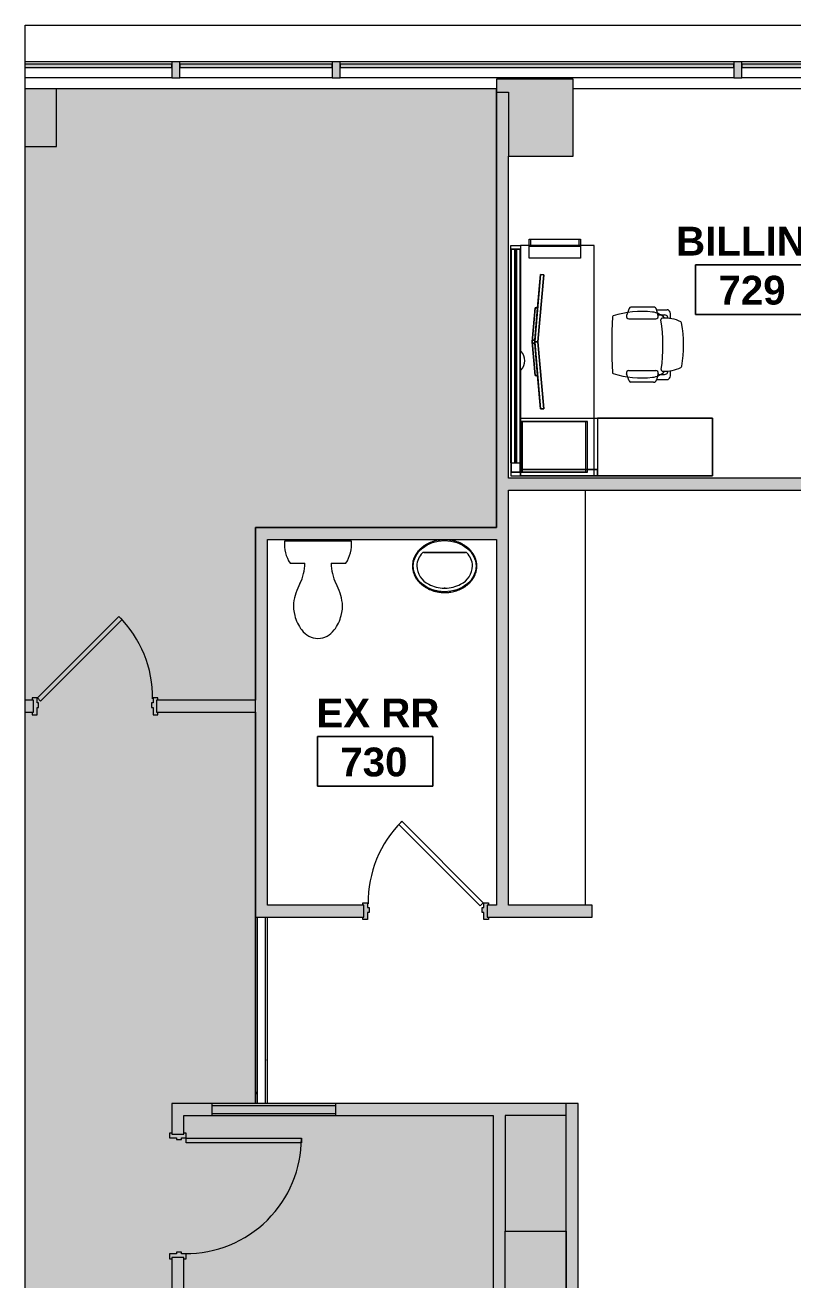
# Model space of a CAD drawing. Header units: inches. Extents: x 1076 to 2563, y 349 to 2134.
# Drawn here: x 1083.7 to 1323.5, y 1741.7 to 2133.9 of the extents above; entities that cross this region are included whole.
import ezdxf

# ---------------------------------------------------------------- set-up
doc = ezdxf.new("R2010")
doc.units = ezdxf.units.IN
doc.header["$MEASUREMENT"] = 0
doc.linetypes.add('Dash', pattern=[0.25, 0.125, -0.125])
for name, color, linetype, lineweight in [('A-AREA-IDEN', 2, 'Continuous', 9), ('A-COLS', 52, 'Continuous', 13), ('A-DETL-GENF', 92, 'Continuous', 9), ('A-DETL-MEDM', 33, 'Continuous', 20), ('A-DETL-THIN', 151, 'Continuous', 9), ('A-DOOR', 31, 'Continuous', 13), ('A-GLAZ-CURT', 52, 'Continuous', 13), ('A-GLAZ-CWMG', 51, 'Continuous', 13), ('A-WALL', 113, 'Continuous', 13), ('A-WALL-PATT', 111, 'Continuous', 13), ('I-FURN', 30, 'Continuous', 9), ('I-FURN-PNLS', 30, 'Dash', 9), ('I-WALL', 2, 'Continuous', 13), ('P-SANR-FIXT', 6, 'Continuous', 13), ('Q-CASE', 31, 'Continuous', 13)]:
    doc.layers.add(name, color=color, linetype=linetype, lineweight=lineweight)
doc.styles.add('Swis721 Lt BT_B', font='', dxfattribs={"height": 9})
doc.styles.get('Swis721 Lt BT_B').set_extended_font_data('Swis721 Lt BT', bold=True)
pattern_1 = [(0, (0, 0), (30.72, 7.68), [1.267, -21.773, 1.267, -21.773, -122.88]), (0, (0, 0), (30.72, 7.68), [-46.08, 1.267, -44.813, 1.267, -21.773, -53.76]), (0, (0, 0), (30.72, 7.68), [-115.2, 1.267, -14.093, 1.267, -37.133]), (120, (11.52, 3.84), (-22.011075, 22.7643), [1.267, -21.773, 1.267, -21.773, -122.88]), (120, (11.52, 3.84), (-22.011075, 22.7643), [-46.08, 1.267, -44.813, 1.267, -21.773, -53.76]), (120, (11.52, 3.84), (-22.011075, 22.7643), [-115.2, 1.267, -14.093, 1.267, -37.133]), (240, (15.36, 19.2), (-8.708925, -30.4443), [1.267, -21.773, 1.267, -21.773, -122.88]), (240, (15.36, 19.2), (-8.708925, -30.4443), [-46.08, 1.267, -44.813, 1.267, -21.773, -53.76]), (240, (15.36, 19.2), (-8.708925, -30.4443), [-115.2, 1.267, -14.093, 1.267, -37.133])]

# ---------------------------------------------------------------- blocks, each defined once
blk = doc.blocks.new('Door - Single - Solid Door-V1-Level XX  POWER _ SIGNAL')
at = {"layer": 'A-DOOR'}
h = blk.add_hatch(color=250, dxfattribs=at)
h.paths.add_polyline_path([(23.62, -2.54), (23.62, -1.79), (23.24, -1.79), (23.24, 1.96), (23.62, 1.96), (23.62, 2.71), (22.12, 2.71), (22.12, 1.21), (21.62, 1.21), (21.62, -0.29), (22.12, -0.29), (22.12, -2.54), (23.24, -2.54)], flags=0)
h.paths.add_polyline_path([(-15.26, -2.54), (-14.13, -2.54), (-14.13, -0.29), (-13.63, -0.29), (-13.63, 1.21), (-14.13, 1.21), (-14.13, 2.71), (-15.63, 2.71), (-15.63, 1.96), (-15.26, 1.96), (-15.26, -1.79), (-15.63, -1.79), (-15.63, -2.54)], flags=0)
at = {"layer": 'A-DOOR', "color": 8, "lineweight": 20}
for p, q in [((-14.01, 2.71), (11.45, 28.17)), ((11.45, 28.17), (12.42, 27.2)), ((12.42, 27.2), (-13.03, 1.74)), ((-15.63, 2.71), (-15.63, 1.96)), ((-14.13, 2.71), (-15.63, 2.71)), ((-14.13, 1.21), (-14.13, 2.71)), ((-13.63, 1.21), (-14.13, 1.21)), ((-13.03, 1.74), (-14.01, 2.71)), ((-13.63, -0.29), (-13.63, 1.21)), ((22.12, 1.21), (21.62, 1.21)), ((21.62, 1.21), (21.62, -0.29)), ((23.62, 2.71), (22.12, 2.71)), ((22.12, 2.71), (22.12, 1.21)), ((23.62, 1.96), (23.62, 2.71)), ((-15.63, -1.79), (-15.63, -2.54)), ((-15.63, -2.54), (-14.13, -2.54)), ((-14.13, -2.54), (-14.13, -0.29)), ((-14.13, -0.29), (-13.63, -0.29)), ((21.62, -0.29), (22.12, -0.29)), ((22.12, -0.29), (22.12, -2.54)), ((22.12, -2.54), (23.62, -2.54)), ((23.62, -2.54), (23.62, -1.79))]:
    blk.add_line(p, q, dxfattribs=at)
at = {"layer": 'A-DOOR', "lineweight": 9}
blk.add_arc((-14.01, 2.71), 36, 359.5, 45, dxfattribs=at)
blk = doc.blocks.new('Door - Single - Solid Door-7732912-Level XX  POWER _ SIGNAL')
at = {"layer": 'A-DOOR'}
h = blk.add_hatch(color=250, dxfattribs=at)
h.paths.add_polyline_path([(22.12, 2.54), (22.12, 0.29), (21.62, 0.29), (21.62, -1.21), (22.12, -1.21), (22.12, -2.71), (23.62, -2.71), (23.62, -1.96), (23.24, -1.96), (23.24, 1.79), (23.62, 1.79), (23.62, 2.54), (23.24, 2.54)], flags=0)
h.paths.add_polyline_path([(-14.68, 2.54), (-15.63, 2.54), (-15.63, 1.79), (-15.26, 1.79), (-15.26, -1.96), (-15.63, -1.96), (-15.63, -2.71), (-14.13, -2.71), (-14.13, -1.21), (-13.63, -1.21), (-13.63, 0.29), (-14.13, 0.29), (-14.13, 2.54)], flags=0)
at = {"layer": 'A-DOOR', "color": 8, "lineweight": 20}
for p, q in [((-15.63, 2.54), (-14.13, 2.54)), ((-15.63, 1.79), (-15.63, 2.54)), ((-14.13, 2.54), (-14.13, 0.29)), ((-14.13, 0.29), (-13.63, 0.29)), ((-13.63, 0.29), (-13.63, -1.21)), ((21.62, 0.29), (22.12, 0.29)), ((21.62, -1.21), (21.62, 0.29)), ((22.12, 2.54), (23.62, 2.54)), ((22.12, 0.29), (22.12, 2.54)), ((23.62, 2.54), (23.62, 1.79)), ((-15.63, -2.71), (-15.63, -1.96)), ((-14.13, -2.71), (-15.63, -2.71)), ((-14.13, -1.21), (-14.13, -2.71)), ((-13.63, -1.21), (-14.13, -1.21)), ((-13.03, -1.74), (-14.01, -2.71)), ((-14.01, -2.71), (11.45, -28.17)), ((12.42, -27.2), (-13.03, -1.74)), ((22.12, -1.21), (21.62, -1.21)), ((22.12, -2.71), (22.12, -1.21)), ((23.62, -2.71), (22.12, -2.71)), ((23.62, -1.96), (23.62, -2.71)), ((11.45, -28.17), (12.42, -27.2))]:
    blk.add_line(p, q, dxfattribs=at)
at = {"layer": 'A-DOOR', "lineweight": 9}
blk.add_arc((-14.01, -2.71), 36, 315, 0.5, dxfattribs=at)
blk = doc.blocks.new('Rectangular Column - 18_ x 24_-V3-Level XX  POWER _ SIGNAL')
at = {"layer": 'A-COLS', "lineweight": 9}
blk.add_hatch(color=7, dxfattribs=at).paths.add_polyline_path([(-2.16, 9), (-12, 9), (-12, -9), (-2.16, -9), (-2.16, -4.41)], flags=0)
at = {"layer": 'A-COLS', "color": 8, "lineweight": 20}
for p, q in [((-2.16, 9), (-12, 9)), ((-12, 9), (-12, -9)), ((-12, -9), (-2.16, -9))]:
    blk.add_line(p, q, dxfattribs=at)
blk = doc.blocks.new('System Panel - Glazed-7148732-Level XX  POWER _ SIGNAL')
at = {"layer": 'A-GLAZ-CURT', "lineweight": 9}
blk.add_hatch(color=7, dxfattribs=at).paths.add_polyline_path([(23.37, 0.75), (23.37, 1.75), (-22.49, 1.75), (-22.49, 0.75)], flags=0)
at = {"layer": 'A-GLAZ-CURT', "color": 8, "lineweight": 20}
for p, q in [((23.37, 1.75), (-22.49, 1.75)), ((-22.49, 0.75), (23.37, 0.75)), ((23.37, 0.75), (23.37, 1.75))]:
    blk.add_line(p, q, dxfattribs=at)
blk = doc.blocks.new('System Panel - Glazed-7148733-Level XX  POWER _ SIGNAL')
at = {"layer": 'A-GLAZ-CURT', "lineweight": 9}
blk.add_hatch(color=7, dxfattribs=at).paths.add_polyline_path([(23.75, 0.75), (23.75, 1.75), (-23.75, 1.75), (-23.75, 0.75)], flags=0)
at = {"layer": 'A-GLAZ-CURT', "color": 8, "lineweight": 20}
for p, q in [((23.75, 1.75), (-23.75, 1.75)), ((-23.75, 1.75), (-23.75, 0.75)), ((-23.75, 0.75), (23.75, 0.75)), ((23.75, 0.75), (23.75, 1.75))]:
    blk.add_line(p, q, dxfattribs=at)
blk = doc.blocks.new('System Panel - Glazed-7148731-Level XX  POWER _ SIGNAL')
at = {"layer": 'A-GLAZ-CURT', "lineweight": 9}
blk.add_hatch(color=7, dxfattribs=at).paths.add_polyline_path([(11.35, 0.75), (61.5, 0.75), (61.5, 1.75), (-61.5, 1.75), (-61.5, 0.75), (-8.9, 0.75)], flags=0)
at = {"layer": 'A-GLAZ-CURT', "color": 8, "lineweight": 20}
for p, q in [((61.5, 1.75), (-61.5, 1.75)), ((-61.5, 1.75), (-61.5, 0.75)), ((-61.5, 0.75), (61.5, 0.75)), ((61.5, 0.75), (61.5, 1.75))]:
    blk.add_line(p, q, dxfattribs=at)
blk = doc.blocks.new('System Panel - Glazed-V4-Level XX  POWER _ SIGNAL')
at = {"layer": 'A-GLAZ-CURT', "lineweight": 9}
blk.add_hatch(color=7, dxfattribs=at).paths.add_polyline_path([(23.37, 0.75), (23.37, 1.75), (-23.37, 1.75), (-23.37, 0.75), (-9.52, 0.75)], flags=0)
at = {"layer": 'A-GLAZ-CURT', "color": 8, "lineweight": 20}
for p, q in [((23.37, 1.75), (-23.37, 1.75)), ((-23.37, 1.75), (-23.37, 0.75)), ((-23.37, 0.75), (23.37, 0.75)), ((23.37, 0.75), (23.37, 1.75))]:
    blk.add_line(p, q, dxfattribs=at)
blk = doc.blocks.new('Rectangular Mullion - 2_5_ x 5_ rectangular-7148713-Level XX  POWER _ SIGNAL')
at = {"layer": 'A-GLAZ-CWMG', "lineweight": 9}
blk.add_hatch(color=7, dxfattribs=at).paths.add_polyline_path([(-1.25, 2.5), (1.25, 2.5), (1.25, -2.5), (-1.25, -2.5), (-1.25, -0.75)], flags=0)
at = {"layer": 'A-GLAZ-CWMG', "color": 8, "lineweight": 20}
for p, q in [((-1.25, 2.5), (1.25, 2.5)), ((-1.25, -2.5), (-1.25, 2.5)), ((1.25, 2.5), (1.25, -2.5)), ((1.25, -2.5), (-1.25, -2.5))]:
    blk.add_line(p, q, dxfattribs=at)
blk = doc.blocks.new('Rectangular Mullion - 2_5_ x 5_ rectangular-7148717-Level XX  POWER _ SIGNAL')
at = {"layer": 'A-GLAZ-CWMG', "lineweight": 9}
for p, q in [((1129.55, 2122.36), (1083.68, 2122.36)), ((1129.55, 2117.36), (1083.68, 2117.36))]:
    blk.add_line(p, q, dxfattribs=at)
blk = doc.blocks.new('Rectangular Mullion - 2_5_ x 5_ rectangular-7148718-Level XX  POWER _ SIGNAL')
at = {"layer": 'A-GLAZ-CWMG', "lineweight": 9}
for p, q in [((1179.55, 2122.36), (1132.05, 2122.36)), ((1179.55, 2117.36), (1132.05, 2117.36))]:
    blk.add_line(p, q, dxfattribs=at)
blk = doc.blocks.new('Rectangular Mullion - 2_5_ x 5_ rectangular-7148716-Level XX  POWER _ SIGNAL')
at = {"layer": 'A-GLAZ-CWMG', "lineweight": 9}
for p, q in [((1305.05, 2122.36), (1182.05, 2122.36)), ((1305.05, 2117.36), (1182.05, 2117.36))]:
    blk.add_line(p, q, dxfattribs=at)
blk = doc.blocks.new('Rectangular Mullion - 2_5_ x 5_ rectangular-V5-Level XX  POWER _ SIGNAL')
at = {"layer": 'A-GLAZ-CWMG', "lineweight": 9}
for p, q in [((1354.3, 2122.36), (1307.55, 2122.36)), ((1354.3, 2117.36), (1307.55, 2117.36))]:
    blk.add_line(p, q, dxfattribs=at)
blk = doc.blocks.new('P-Toilet-Floor-3D - Floor Mount-7197399-Level XX  POWER _ SIGNAL')
at = {"layer": 'P-SANR-FIXT', "lineweight": 9}
for p, q in [((10.46, -1.47), (-10.46, -1.47)), ((-8.7, -8.31), (-4.13, -8.31)), ((4.13, -8.31), (8.7, -8.31))]:
    blk.add_line(p, q, dxfattribs=at)
for centre, radius, start, end in [((0.69, -2.25), 11.19, 176.0012, 212.8527), ((-0.69, -2.25), 11.19, 327.1473, 3.9988), ((-17.85, -8.46), 13.72, 332.9997, 0.6089), ((17.85, -8.46), 13.72, 179.3911, 207.0003), ((9.41, -22.94), 17.16, 151.2397, 172.7867), ((-9.41, -22.94), 17.16, 7.2133, 28.7603), ((0.88, -21.86), 8.56, 172.7867, 198.8936), ((-0.88, -21.86), 8.56, 341.1064, 7.2133), ((2.68, -22.72), 10.08, 190.9157, 219.9319), ((-2.68, -22.72), 10.08, 320.0681, 349.0843), ((0.18, -25.42), 6.45, 215.8378, 268.4031), ((-0.18, -25.42), 6.45, 271.5969, 324.1622)]:
    blk.add_arc(centre, radius, start, end, dxfattribs=at)
blk = doc.blocks.new('P-Lavatory-Circular - LAVATORY-V10-Level XX  POWER _ SIGNAL')
at = {"layer": 'P-SANR-FIXT', "lineweight": 9}
for p, q in [((-6.55, 4.28), (-6.11, 4.28)), ((-6.11, 4.28), (-6.55, 4.28)), ((-6.11, 4.28), (-4.65, 4.27)), ((-4.65, 4.27), (-6.11, 4.28)), ((-4.65, 4.27), (-3.38, 4.27)), ((-3.38, 4.27), (-4.65, 4.27)), ((-3.38, 4.27), (-2.55, 4.27)), ((-2.55, 4.27), (-3.38, 4.27)), ((-2.55, 4.27), (0.05, 4.27)), ((0.05, 4.27), (-2.55, 4.27)), ((0.05, 4.27), (1.38, 4.27)), ((1.38, 4.27), (0.05, 4.27)), ((1.38, 4.27), (2.13, 4.27)), ((2.13, 4.27), (1.38, 4.27)), ((2.13, 4.27), (3.6, 4.27)), ((3.6, 4.27), (2.13, 4.27)), ((3.6, 4.27), (4.3, 4.27)), ((4.3, 4.27), (3.6, 4.27)), ((4.3, 4.27), (4.92, 4.27)), ((4.92, 4.27), (4.3, 4.27)), ((4.92, 4.27), (5.55, 4.28)), ((5.55, 4.28), (4.92, 4.27)), ((5.55, 4.28), (5.64, 4.28)), ((5.64, 4.28), (5.55, 4.28)), ((5.64, 4.28), (5.69, 4.28)), ((5.69, 4.28), (5.64, 4.28)), ((5.69, 4.28), (6.3, 4.28)), ((6.3, 4.28), (5.69, 4.28)), ((6.3, 4.28), (6.45, 4.28)), ((6.45, 4.28), (6.3, 4.28)), ((6.45, 4.28), (6.55, 4.28)), ((6.55, 4.28), (6.45, 4.28)), ((0.13, -6.89), (-0.13, -6.89)), ((-0.13, -6.89), (0.13, -6.89))]:
    blk.add_line(p, q, dxfattribs=at)
for centre, radius, start, end in [((-2.73, -0.08), 5.97, 135.0983, 178.3066), ((-2.73, -0.08), 5.97, 135.0981, 178.3067), ((-6.56, 3.68), 0.604, 89.7857, 131.7769), ((-6.56, 3.68), 0.604, 89.7871, 131.7784), ((6.56, 3.68), 0.604, 48.2231, 90.2143), ((6.56, 3.68), 0.604, 48.2231, 90.2145), ((2.73, -0.08), 5.97, 1.6934, 44.9017), ((2.73, -0.08), 5.97, 1.6934, 44.9017), ((-2.24, 0.23), 6.45, 181.2745, 245.2065), ((-2.24, 0.23), 6.45, 181.2743, 245.2066), ((2.24, 0.23), 6.45, 294.7935, 358.7255), ((2.24, 0.23), 6.45, 294.7935, 358.7255), ((-0.13, 2.98), 9.86, 240.715, 269.9869), ((-0.13, 2.98), 9.86, 240.715, 269.987), ((0.13, 2.98), 9.86, 270.0131, 299.285), ((0.13, 2.98), 9.86, 270.0131, 299.285)]:
    blk.add_arc(centre, radius, start, end, dxfattribs=at)
blk.add_ellipse((0, 0), major_axis=(9.81, 0), ratio=0.814875, dxfattribs=at)
for points in [[(10.06, 0), (10.06, 0.3), (10.02, 0.87), (9.89, 1.58), (9.72, 2.14), (9.57, 2.56), (9.4, 2.96), (9.2, 3.36), (8.97, 3.75), (8.72, 4.13), (8.44, 4.5), (8.14, 4.86), (7.82, 5.2), (7.48, 5.53), (7.12, 5.84), (6.74, 6.14), (6.34, 6.42), (5.92, 6.68), (5.48, 6.93), (5.03, 7.15), (4.57, 7.36), (4.09, 7.55), (3.61, 7.71), (3.11, 7.86), (2.61, 7.98), (2.09, 8.08), (1.57, 8.16), (1.05, 8.22), (0.53, 8.25), (0, 8.26), (-0.53, 8.25), (-1.03, 8.22), (-1.51, 8.17), (-2.11, 8.08), (-2.72, 7.96), (-3.3, 7.8), (-3.87, 7.63), (-4.58, 7.37), (-5.37, 7), (-6.01, 6.63), (-6.49, 6.32), (-6.95, 5.98), (-7.49, 5.53), (-7.98, 5.04), (-8.33, 4.64), (-8.67, 4.21), (-9.04, 3.66), (-9.41, 2.97), (-9.7, 2.24), (-9.91, 1.51), (-10.03, 0.77), (-10.06, 0.26), (-10.06, 0)], [(-10.06, 0), (-10.06, -0.29), (-10.02, -0.87), (-9.89, -1.57), (-9.72, -2.13), (-9.57, -2.55), (-9.4, -2.96), (-9.2, -3.35), (-8.97, -3.74), (-8.72, -4.12), (-8.44, -4.49), (-8.14, -4.85), (-7.82, -5.19), (-7.48, -5.52), (-7.12, -5.84), (-6.74, -6.13), (-6.34, -6.41), (-5.92, -6.68), (-5.48, -6.92), (-5.03, -7.15), (-4.57, -7.35), (-4.09, -7.54), (-3.61, -7.71), (-3.11, -7.85), (-2.61, -7.97), (-2.09, -8.07), (-1.57, -8.15), (-1.05, -8.21), (-0.53, -8.24), (0, -8.25), (0.53, -8.24), (1.03, -8.21), (1.51, -8.16), (2.12, -8.07), (2.72, -7.95), (3.3, -7.8), (3.87, -7.62), (4.58, -7.36), (5.37, -6.99), (6.01, -6.62), (6.49, -6.31), (6.95, -5.98), (7.49, -5.53), (7.98, -5.04), (8.33, -4.63), (8.67, -4.2), (9.04, -3.65), (9.41, -2.96), (9.7, -2.24), (9.91, -1.5), (10.03, -0.76), (10.06, -0.25), (10.06, 0)]]:
    blk.add_open_spline(points, degree=3, knots=[0, 0, 0, 0, 0.033333, 0.066667, 0.083333, 0.1, 0.116667, 0.133333, 0.15, 0.166667, 0.183333, 0.2, 0.216667, 0.233333, 0.25, 0.266667, 0.283333, 0.3, 0.316667, 0.333333, 0.35, 0.366667, 0.383333, 0.4, 0.416667, 0.433333, 0.45, 0.466667, 0.483333, 0.5, 0.516667, 0.533333, 0.547917, 0.5625, 0.591667, 0.60625, 0.620833, 0.65, 0.679167, 0.708333, 0.722917, 0.7375, 0.766667, 0.795833, 0.810417, 0.825, 0.854167, 0.883333, 0.9125, 0.941667, 0.970833, 1, 1, 1, 1], dxfattribs=at)
blk = doc.blocks.new('TYP WORKSTATION - TYP WORKSTATION-V17-Level XX  POWER _ SIGNAL')
at = {"layer": 'I-FURN'}
for p, q in [((1.12, 2.5), (-1.88, 2.5)), ((-1.88, 2.5), (-1.88, -0.5)), ((1.12, 2.5), (-1.88, 2.5)), ((-1.88, 2.5), (-1.88, -0.5)), ((-1.88, 2.31), (1.12, 2.31)), ((-1.88, 2.31), (1.12, 2.31)), ((67.87, 2.5), (1.12, 2.5)), ((67.87, 2.5), (1.12, 2.5)), ((1.12, 2.31), (67.87, 2.31)), ((1.12, 2.31), (67.87, 2.31)), ((67.87, 1.25), (67.87, 2.5)), ((67.87, 1.25), (67.87, 2.5)), ((67.87, 0.76), (67.87, 1.25)), ((67.87, 0.76), (67.87, 1.25)), ((67.87, -0.5), (67.87, 0.76)), ((67.87, -0.5), (67.87, 0.76)), ((-3, -0.5), (-1.88, -0.5)), ((-3, -23.54), (-3, -0.5)), ((-1.88, -0.5), (-3, -0.5)), ((-3, -0.5), (-3, -23.54)), ((-1.88, -0.5), (-3, -0.5)), ((-3, -0.5), (-3, -23.54)), ((-3, -23.54), (-3, -0.5)), ((-3, -0.5), (-1.88, -0.5)), ((1.12, -0.31), (-1.88, -0.31)), ((1.12, -0.31), (-1.88, -0.31)), ((-1.88, -0.5), (13.94, -0.5)), ((-1.88, -0.5), (67.87, -0.5)), ((-1.88, -0.5), (67.87, -0.5)), ((29.69, -0.5), (-1.88, -0.5)), ((-1, -0.5), (-1.88, -0.5)), ((-1.88, -0.5), (-1, -0.5)), ((-1.88, -0.5), (-1.88, -1)), ((-1.88, -21.42), (-1.88, -0.5)), ((13.94, -0.5), (-1.88, -0.5)), ((-1.88, -0.5), (13.94, -0.5)), ((-1.88, -1), (-1.88, -20.92)), ((-1.88, -1), (-1.88, -20.92)), ((-1.88, -20.92), (-1.88, -1)), ((13.94, -1), (-1.88, -1)), ((-1.88, -1), (13.94, -1)), ((-1, -1), (-1, -0.5)), ((-1, -0.5), (-1, -1)), ((-1, -20.92), (-1, -1)), ((-1, -1), (-1, -20.92)), ((67.87, -0.31), (1.12, -0.31)), ((67.87, -0.31), (1.12, -0.31)), ((13.94, -0.5), (15, -0.5)), ((13.94, -0.5), (13.94, -21.42)), ((13.94, -1), (13.94, -0.5)), ((13.94, -20.92), (13.94, -1)), ((13.94, -1), (13.94, -20.92)), ((13.94, -20.92), (13.94, -1)), ((15, -0.5), (15, -23.54)), ((67.87, -0.5), (36.31, -0.5)), ((65, -19.25), (65, -3.25)), ((65, -3.25), (69, -3.25)), ((69, -0.5), (67.87, -0.5)), ((68.81, -3.25), (68.81, -19.25)), ((68.81, -3.68), (69, -3.68)), ((69, -23.54), (69, -0.5)), ((69, -3.25), (71, -3.25)), ((69, -3.68), (71, -3.68)), ((71, -3.25), (71, -19.25)), ((38.83, -4.93), (17.91, -6.76)), ((17.91, -6.76), (28.37, -5.84)), ((17.91, -6.76), (18, -7.75)), ((18, -7.75), (17.91, -6.76)), ((18, -7.75), (38.92, -5.92)), ((38.92, -5.92), (18, -7.75)), ((38.92, -4.17), (28.37, -5.09)), ((28.37, -5.09), (38.92, -4.17)), ((28.37, -5.84), (38.83, -4.93)), ((38.83, -4.93), (28.37, -5.84)), ((28.37, -5.84), (38.42, -4.96)), ((28.37, -5.09), (28.37, -5.84)), ((28.37, -5.84), (28.37, -5.09)), ((38.92, -4.17), (38.42, -4.21)), ((38.42, -4.21), (38.92, -4.17)), ((38.42, -4.21), (38.42, -4.93)), ((38.42, -4.93), (38.42, -4.21)), ((38.42, -4.98), (38.84, -4.98)), ((38.84, -4.98), (38.42, -4.98)), ((38.43, -4.96), (38.83, -4.93)), ((38.83, -4.93), (39.01, -4.93)), ((39.01, -4.93), (38.83, -4.93)), ((38.92, -5.92), (38.83, -4.93)), ((38.83, -4.93), (38.84, -4.98)), ((38.84, -4.98), (39, -4.98)), ((39, -4.98), (38.84, -4.98)), ((38.84, -4.98), (38.92, -5.92)), ((39.42, -4.21), (38.92, -4.17)), ((38.92, -4.17), (39.42, -4.21)), ((49.53, -5.1), (38.92, -4.17)), ((38.92, -4.17), (49.53, -5.1)), ((39.01, -4.93), (38.92, -5.92)), ((38.92, -5.92), (39, -4.98)), ((38.92, -5.92), (59.84, -7.75)), ((59.84, -7.75), (38.92, -5.92)), ((39, -4.98), (39.01, -4.93)), ((39, -4.98), (39.42, -4.98)), ((39.42, -4.98), (39, -4.98)), ((39.01, -4.93), (49.53, -5.85)), ((49.53, -5.85), (39.01, -4.93)), ((59.93, -6.76), (39.01, -4.93)), ((39.01, -4.93), (39.41, -4.96)), ((39.42, -4.93), (39.42, -4.21)), ((39.42, -4.21), (39.42, -4.93)), ((39.42, -4.96), (49.53, -5.85)), ((49.53, -5.85), (49.53, -5.1)), ((49.53, -5.1), (49.53, -5.85)), ((49.53, -5.85), (59.93, -6.76)), ((59.84, -7.75), (59.93, -6.76)), ((59.93, -6.76), (59.84, -7.75)), ((69, -19.25), (65, -19.25)), ((68.81, -18.82), (69, -18.82)), ((69, -18.82), (71, -18.82)), ((71, -19.25), (69, -19.25)), ((-1.88, -20.92), (-1.88, -21.42)), ((-1.88, -20.92), (13.94, -20.92)), ((-1.88, -20.92), (13.94, -20.92)), ((-1.88, -21.42), (13.94, -21.42)), ((-1.88, -21.42), (13.94, -21.42)), ((-1, -21.42), (-1, -20.92)), ((-1, -20.92), (-1, -21.42)), ((-1, -22.29), (-1, -21.42)), ((-1, -21.42), (-1, -22.29)), ((-1, -23.54), (-1, -22.33)), ((-1, -22.33), (-1, -23.54)), ((13.94, -21.42), (13.94, -20.92)), ((-3, -60.5), (-3, -23.54)), ((-3, -23.54), (69, -23.54)), ((-3, -23.54), (-3, -24.5)), ((-3, -24.5), (-3, -23.54)), ((-3, -24.5), (-3, -60.5)), ((15, -24.5), (-3, -24.5)), ((-3, -24.5), (-1, -24.5)), ((-1, -24.5), (-3, -24.5)), ((-1, -24.5), (-1, -23.54)), ((-1, -23.54), (-1, -24.5)), ((15, -23.54), (15, -60.5)), ((15, -60.5), (15, -24.5)), ((26.26, -42.02), (26.26, -34.99)), ((26.65, -34.44), (28.91, -33.62)), ((29.91, -34.32), (29.91, -42.79)), ((46.09, -34.32), (46.09, -42.79)), ((49.35, -34.44), (47.09, -33.62)), ((49.74, -42.02), (49.74, -34.99)), ((28.97, -43.51), (27.01, -42.99)), ((27.11, -43.02), (27.11, -46.31)), ((47.03, -43.51), (48.99, -42.99)), ((48.89, -43.02), (48.89, -46.31)), ((28.71, -43.44), (28.71, -45.44)), ((47.29, -43.44), (47.29, -45.44)), ((15, -60.5), (-3, -60.5)), ((-3, -60.5), (15, -60.5))]:
    blk.add_line(p, q, dxfattribs=at)
for centre, radius, start, end in [((29.69, -1.15), 0.654, 46.1818, 90), ((33, 2.3), 4.13, 226.1818, 313.8182), ((36.31, -1.15), 0.654, 90, 133.8182), ((56.38, -38.32), 28.78, 161.9891, 186.7596), ((29.3, -29.52), 0.3, 92.9069, 161.9891), ((37.9, -198.98), 169.98, 87.0254, 92.9069), ((46.71, -29.53), 0.3, 17.9891, 87.0254), ((19.62, -38.32), 28.78, 353.2404, 17.9891), ((26.85, -34.99), 0.585, 110, 180), ((29.16, -34.32), 0.75, 0, 110), ((46.84, -34.32), 0.75, 70, 180), ((49.15, -34.99), 0.585, 0, 70), ((27.26, -42.02), 1, 180, 255), ((34.29, -40.94), 6.53, 186.7596, 225.1575), ((29.16, -42.79), 0.75, 255, 0), ((46.84, -42.79), 0.75, 180, 285), ((41.71, -40.94), 6.53, 314.8425, 353.2404), ((48.74, -42.02), 1, 285, 360), ((28.02, -46.31), 0.911, 180, 255.8268), ((30.03, -45.44), 1.32, 180, 209.7381), ((29.66, -45.66), 0.896, 209.7381, 274.2583), ((40.78, -45.57), 11.1, 176.6121, 207.0184), ((30.2, -44.95), 0.5, 81.5232, 176.6121), ((37.71, 5.42), 50.42, 261.5232, 279.1411), ((35.22, -45.57), 11.1, 333.3879, 3.8774), ((45.79, -44.86), 0.5, 3.8774, 99.1411), ((46.34, -45.66), 0.896, 265.7417, 330.2619), ((45.97, -45.44), 1.32, 330.2619, 0), ((47.98, -46.31), 0.911, 284.1732, 0), ((29.27, -41.36), 6.02, 255.8268, 275.2693), ((31.34, -50.39), 0.5, 207.0184, 260.3974), ((37.82, -12.05), 39.38, 260.3974, 280.1783), ((44.7, -50.32), 0.5, 280.1783, 333.3879), ((46.73, -41.36), 6.02, 264.7307, 284.1732)]:
    blk.add_arc(centre, radius, start, end, dxfattribs=at)
at = {"layer": 'I-FURN-PNLS', "linetype": 'Continuous'}
for p, q in [((-1.88, 2.5), (-3, 2.5)), ((-3, 2.5), (-3, -0.5)), ((-1.88, -0.5), (-1.88, 2.5)), ((1.12, 2.5), (67.87, 2.5)), ((1.12, 2.5), (1.12, -0.5)), ((1.12, 1.25), (67.87, 1.25)), ((67.87, 0.76), (1.12, 0.76)), ((1.23, 1.19), (1.17, 1.13)), ((1.17, 1.13), (1.17, 0.88)), ((1.17, 0.88), (1.23, 0.82)), ((67.76, 1.19), (1.23, 1.19)), ((67.76, 0.82), (1.23, 0.82)), ((67.82, 1.13), (67.76, 1.19)), ((67.76, 0.82), (67.82, 0.88)), ((67.82, 1.13), (67.82, 0.88)), ((67.87, 2.5), (67.87, -0.5)), ((67.87, 1.25), (67.87, 2.5)), ((67.87, 2.5), (69, 2.5)), ((67.87, 0.76), (67.87, 1.25)), ((67.87, -0.5), (67.87, 0.76)), ((69, 2.5), (69, -0.5)), ((-3, -0.5), (-1.88, -0.5)), ((1.12, -0.5), (67.87, -0.5)), ((69, -0.5), (67.87, -0.5))]:
    blk.add_line(p, q, dxfattribs=at)
blk = doc.blocks.new('C-Counter Top1 - ADJ HEIGHT 2-7647736-Level XX  POWER _ SIGNAL')
at = {"layer": 'Q-CASE', "lineweight": 9}
blk.add_line((-47.26, -24), (82.39, -24), dxfattribs=at)
blk = doc.blocks.new('Door - Single - Solid Door-V74-Level XX  POWER _ SIGNAL')
at = {"layer": 'A-DOOR'}
for p, q in [((-14.01, 38.71), (-12.63, 38.71)), ((-14.01, 2.71), (-14.01, 38.71)), ((-12.63, 38.71), (-12.63, 2.71)), ((-12.63, 2.71), (-14.01, 2.71))]:
    blk.add_line(p, q, dxfattribs=at)
at = {"layer": 'A-DOOR', "lineweight": 9}
for p, q in [((-15.63, 2.71), (-15.63, 1.96)), ((-14.13, 2.71), (-15.63, 2.71)), ((-14.13, 1.21), (-14.13, 2.71)), ((-13.63, 1.21), (-14.13, 1.21)), ((-13.63, -0.29), (-13.63, 1.21)), ((22.12, 1.21), (21.62, 1.21)), ((21.62, 1.21), (21.62, -0.29)), ((23.62, 2.71), (22.12, 2.71)), ((22.12, 2.71), (22.12, 1.21)), ((23.62, 1.96), (23.62, 2.71)), ((-15.63, -1.79), (-15.63, -2.54)), ((-15.63, -2.54), (-14.13, -2.54)), ((-14.13, -2.54), (-14.13, -0.29)), ((-14.13, -0.29), (-13.63, -0.29)), ((21.62, -0.29), (22.12, -0.29)), ((22.12, -0.29), (22.12, -2.54)), ((22.12, -2.54), (23.62, -2.54)), ((23.62, -2.54), (23.62, -1.79))]:
    blk.add_line(p, q, dxfattribs=at)
blk.add_arc((-14.01, 2.71), 36, 359.5, 90, dxfattribs=at)
blk = doc.blocks.new('Break Line1 - Break Line 2-7655656-Level XX  POWER _ SIGNAL')
at = {"layer": 'A-DETL-MEDM'}
blk.add_line((1.5, 0), (1199.4, 0), dxfattribs=at)
blk = doc.blocks.new('Room Tag - Room Name and Number-3379422-Level XX  POWER _ SIGNAL')
at = {"layer": 'A-AREA-IDEN'}
for p, q in [((-0.1881, -0.1636), (-0.1881, -0.0018)), ((-0.1881, -0.0018), (0.1869, -0.0018)), ((0.1869, -0.0018), (-0.1881, -0.0018)), ((-0.1881, -0.0018), (-0.1881, -0.1636)), ((0.1869, -0.0018), (0.1869, -0.1636)), ((0.1869, -0.1636), (0.1869, -0.0018)), ((0.1869, -0.1636), (-0.1881, -0.1636)), ((-0.1881, -0.1636), (0.1869, -0.1636))]:
    blk.add_line(p, q, dxfattribs=at)

msp = doc.modelspace()

# ---------------------------------------------------------------- hatches: boundary and pattern name
at = {"layer": 'A-DETL-GENF'}
h = msp.add_hatch(color=9, dxfattribs=at)
h.paths.add_polyline_path([(1252.68, 1499.04), (1252.68, 1575.02), (1233.62, 1575.02), (1233.62, 1570.5), (1229.87, 1570.5), (1229.87, 1593.15), (1129.5, 1593.15), (1129.5, 1632.54), (1128.75, 1632.54), (1128.75, 1634.04), (1131, 1634.04), (1131, 1634.54), (1132.5, 1634.54), (1132.5, 1634.04), (1134, 1634.04), (1134, 1632.54), (1133.25, 1632.54), (1133.28, 1621.02), (1133.75, 1621.02), (1133.75, 1602.02), (1133.25, 1602.02), (1133.28, 1596.9), (1229.87, 1596.9), (1229.87, 1668.29), (1135.87, 1668.29), (1134, 1670.17), (1133.25, 1669.42), (1133.25, 1670.29), (1132.5, 1670.29), (1132.5, 1669.79), (1131, 1669.79), (1131, 1670.29), (1128.75, 1670.29), (1128.75, 1671.79), (1129.5, 1671.79), (1129.5, 1748.74), (1133.25, 1748.74), (1133.28, 1672.04), (1229.87, 1672.04), (1229.87, 1793.11), (1180.62, 1793.11), (1180.62, 1796.86), (1155.65, 1796.86), (1155.65, 1919.11), (1125.15, 1919.11), (1125.15, 1918.36), (1123.65, 1918.36), (1123.65, 1920.61), (1123.15, 1920.61), (1123.15, 1922.11), (1123.65, 1922.11), (1123.65, 1923.61), (1125.15, 1923.61), (1125.15, 1922.86), (1155.65, 1922.86), (1155.65, 1976.84), (1230.9, 1976.84), (1230.9, 2113.98), (1083.68, 2113.98), (1083.68, 2113.92), (1093.52, 2113.92), (1093.52, 2095.92), (1083.68, 2095.92), (1083.68, 1922.86), (1085.9, 1922.86), (1085.9, 1923.61), (1087.4, 1923.61), (1087.4, 1922.11), (1087.9, 1922.11), (1087.9, 1920.61), (1087.4, 1920.61), (1087.4, 1918.36), (1085.9, 1918.36), (1085.9, 1919.11), (1083.68, 1919.11), (1083.68, 1541.3), (1111.53, 1541.3), (1111.53, 1542.05), (1113.03, 1542.05), (1113.03, 1541.3), (1129.53, 1541.3), (1129.53, 1547.15), (1133.28, 1547.15), (1133.28, 1499.04), (1174.4, 1499.04)], flags=0)
h.paths.add_polyline_path([(1233.62, 1613.02), (1252.68, 1613.02), (1252.68, 1624.17), (1233.62, 1624.17)], flags=0)
h.paths.add_polyline_path([(1252.68, 1662.17), (1252.68, 1756.99), (1233.62, 1756.99), (1233.62, 1662.17)], flags=0)
h.paths.add_polyline_path([(1133.28, 1668.29), (1133.25, 1668.29), (1133.28, 1668.94), (1133.93, 1668.29)], flags=0)
h.paths.add_polyline_path([(1133.25, 1787.24), (1129.5, 1787.24), (1129.5, 1796.86), (1142.12, 1796.86), (1142.12, 1793.11), (1133.25, 1793.11), (1133.25, 1787.61)], flags=0)
at = {"layer": 'A-WALL'}
for points in [[(1254.9, 2092.92), (1254.9, 2116.92), (1230.9, 2116.92), (1230.9, 2112.92), (1234.65, 2112.92), (1234.65, 2092.92)], [(1252.68, 1756.99), (1252.68, 1793.11), (1233.62, 1793.11), (1233.62, 1756.99)]]:
    msp.add_hatch(color=250, dxfattribs=at).paths.add_polyline_path(points, flags=0)
at = {"layer": 'A-WALL-PATT', "lineweight": 9}
for points in [[(1234.65, 1858.84), (1234.65, 2112.92), (1230.9, 2112.92), (1230.9, 1858.84)], [(1156.27, 1855.09), (1159.4, 1855.09), (1159.4, 1976.84), (1155.65, 1976.84), (1155.65, 1855.09)], [(1198.9, 1973.09), (1230.9, 1973.09), (1230.9, 1976.84), (1159.4, 1976.84), (1159.4, 1973.09), (1174.4, 1973.09)], [(1256.43, 1499.04), (1256.43, 1796.86), (1252.68, 1796.86), (1252.68, 1499.04)], [(1233.62, 1570.5), (1233.62, 1793.11), (1229.87, 1793.11), (1229.87, 1570.5)]]:
    msp.add_hatch(color=7, dxfattribs=at).paths.add_polyline_path(points, flags=0)
h = msp.add_hatch(color=7, dxfattribs=at)
h.paths.add_polyline_path([(1515.11, 1988.49), (1515.77, 1988.49), (1515.77, 1992.24), (1506.98, 1992.24), (1506.98, 1988.49), (1511.36, 1988.49)], flags=0)
h.paths.add_polyline_path([(1391.23, 1988.49), (1468.48, 1988.49), (1468.48, 1992.24), (1391.23, 1992.24)], flags=0)
h.paths.add_polyline_path([(1264.38, 1988.49), (1352.73, 1988.49), (1352.73, 1992.24), (1234.65, 1992.24), (1234.65, 1988.49), (1264.15, 1988.49)], flags=0)
h = msp.add_hatch(color=7, dxfattribs=at)
h.paths.add_polyline_path([(1125.39, 1919.11), (1155.65, 1919.11), (1155.65, 1922.86), (1124.77, 1922.86), (1124.77, 1919.11)], flags=0)
h.paths.add_polyline_path([(1083.68, 1919.11), (1086.27, 1919.11), (1086.27, 1922.86), (1083.68, 1922.86), (1083.68, 1922.49)], flags=0)
h = msp.add_hatch(color=7, dxfattribs=at)
h.paths.add_polyline_path([(1258.65, 1855.09), (1260.77, 1855.09), (1260.77, 1858.84), (1228.02, 1858.84), (1228.02, 1855.09), (1234.65, 1855.09)], flags=0)
h.paths.add_polyline_path([(1189.52, 1855.09), (1189.52, 1858.84), (1159.4, 1858.84), (1159.4, 1855.09), (1174.4, 1855.09)], flags=0)
h = msp.add_hatch(dxfattribs=at)
h.set_pattern_fill('FP_1', color=256, style=0, pattern_type=2)
h.set_pattern_definition(pattern_1)
h.paths.add_polyline_path([(1156.27, 1796.86), (1156.27, 1855.09), (1155.65, 1855.09), (1155.65, 1796.86)], flags=0)
h = msp.add_hatch(dxfattribs=at)
h.set_pattern_fill('FP_1', color=256, style=0, pattern_type=2)
h.set_pattern_definition(pattern_1)
h.paths.add_polyline_path([(1159.4, 1796.86), (1159.4, 1855.09), (1158.77, 1855.09), (1158.77, 1796.86)], flags=0)
h = msp.add_hatch(color=7, dxfattribs=at)
h.paths.add_polyline_path([(1134, 1793.11), (1142.12, 1793.11), (1142.12, 1796.86), (1129.5, 1796.86), (1129.5, 1793.11), (1133.25, 1793.11)], flags=0)
h.paths.add_polyline_path([(1229.87, 1793.11), (1252.68, 1793.11), (1252.68, 1796.86), (1180.62, 1796.86), (1180.62, 1793.11)], flags=0)
h = msp.add_hatch(color=7, dxfattribs=at)
h.paths.add_polyline_path([(1129.5, 1593.15), (1133.25, 1593.15), (1133.25, 1632.92), (1129.5, 1632.92)], flags=0)
h.paths.add_polyline_path([(1131, 1671.42), (1133.25, 1671.42), (1133.25, 1748.74), (1129.5, 1748.74), (1129.5, 1671.42)], flags=0)
h.paths.add_polyline_path([(1133.25, 1787.24), (1133.25, 1793.11), (1129.5, 1793.11), (1129.5, 1787.24)], flags=0)

# ---------------------------------------------------------------- linework, layer by layer
at = {"layer": 'A-DETL-THIN'}
for p, q in [((1230.9, 2113.98), (1083.68, 2113.98)), ((1230.9, 1976.84), (1230.9, 2113.98)), ((1155.65, 1796.86), (1155.65, 1976.84)), ((1155.65, 1976.84), (1230.9, 1976.84)), ((1252.68, 1796.86), (1155.65, 1796.86)), ((1252.68, 1499.04), (1252.68, 1796.86))]:
    msp.add_line(p, q, dxfattribs=at)
at = {"layer": 'A-WALL', "lineweight": 9}
for p, q in [((1083.68, 2133.85), (2203.3, 2133.85)), ((1230.9, 2113.98), (1083.68, 2113.98)), ((1554.77, 2113.98), (1254.9, 2113.98)), ((1230.9, 2112.92), (1234.65, 2112.92)), ((1234.65, 2112.92), (1234.65, 2092.92)), ((1252.68, 1793.11), (1233.62, 1793.11)), ((1233.62, 1793.11), (1233.62, 1756.99)), ((1252.68, 1756.99), (1252.68, 1793.11))]:
    msp.add_line(p, q, dxfattribs=at)
at = {"layer": 'A-WALL', "color": 8, "lineweight": 20}
for p, q in [((1254.9, 2116.92), (1230.9, 2116.92)), ((1230.9, 2116.92), (1230.9, 2112.92)), ((1254.9, 2092.92), (1254.9, 2116.92)), ((1234.65, 2092.92), (1254.9, 2092.92)), ((1233.62, 1756.99), (1252.68, 1756.99))]:
    msp.add_line(p, q, dxfattribs=at)
at = {"layer": 'A-WALL'}
for p, q in [((1156.27, 1796.86), (1156.27, 1855.09)), ((1158.77, 1796.86), (1158.77, 1855.09)), ((1142.12, 1796.24), (1180.62, 1796.24)), ((1142.12, 1793.74), (1180.62, 1793.74))]:
    msp.add_line(p, q, dxfattribs=at)
at = {"layer": 'I-WALL', "color": 8, "lineweight": 20}
for p, q in [((1230.9, 2112.92), (1230.9, 1976.84)), ((1234.65, 1992.24), (1234.65, 2092.92)), ((1352.73, 1992.24), (1234.65, 1992.24)), ((1234.65, 1988.49), (1352.73, 1988.49)), ((1234.65, 1858.84), (1234.65, 1988.49)), ((1155.65, 1976.84), (1155.65, 1922.86)), ((1230.9, 1976.84), (1155.65, 1976.84)), ((1159.4, 1858.84), (1159.4, 1973.09)), ((1159.4, 1973.09), (1230.9, 1973.09)), ((1230.9, 1973.09), (1230.9, 1858.84)), ((1086.27, 1922.86), (1083.68, 1922.86)), ((1086.27, 1919.11), (1086.27, 1922.86)), ((1155.65, 1922.86), (1124.77, 1922.86)), ((1124.77, 1922.86), (1124.77, 1919.11)), ((1083.68, 1919.11), (1086.27, 1919.11)), ((1124.77, 1919.11), (1155.65, 1919.11)), ((1155.65, 1919.11), (1155.65, 1855.09)), ((1189.52, 1858.84), (1159.4, 1858.84)), ((1189.52, 1855.09), (1189.52, 1858.84)), ((1230.9, 1858.84), (1228.02, 1858.84)), ((1228.02, 1858.84), (1228.02, 1855.09)), ((1260.77, 1858.84), (1234.65, 1858.84)), ((1260.77, 1855.09), (1260.77, 1858.84)), ((1155.65, 1855.09), (1189.52, 1855.09)), ((1228.02, 1855.09), (1260.77, 1855.09)), ((1142.12, 1796.86), (1129.5, 1796.86)), ((1129.5, 1796.86), (1129.5, 1787.24)), ((1256.43, 1796.86), (1180.62, 1796.86)), ((1256.43, 1654.92), (1256.43, 1796.86)), ((1133.25, 1793.11), (1142.12, 1793.11)), ((1133.25, 1787.24), (1133.25, 1793.11)), ((1180.62, 1793.11), (1229.87, 1793.11)), ((1229.87, 1793.11), (1229.87, 1672.04)), ((1129.5, 1787.24), (1133.25, 1787.24)), ((1233.62, 1662.17), (1233.62, 1756.99)), ((1252.68, 1756.99), (1252.68, 1662.17)), ((1129.5, 1748.74), (1129.5, 1671.42)), ((1133.25, 1748.74), (1129.5, 1748.74)), ((1133.25, 1672.04), (1133.25, 1748.74))]:
    msp.add_line(p, q, dxfattribs=at)
at = {"layer": 'I-WALL'}
for p, q in [((1155.65, 1855.09), (1155.65, 1796.86)), ((1159.4, 1796.86), (1159.4, 1855.09)), ((1180.62, 1796.86), (1142.12, 1796.86)), ((1142.12, 1793.11), (1180.62, 1793.11))]:
    msp.add_line(p, q, dxfattribs=at)
at = {"layer": 'I-WALL', "lineweight": 9}
for p, q in [((1142.12, 1793.11), (1142.12, 1796.86)), ((1180.62, 1796.86), (1180.62, 1793.11))]:
    msp.add_line(p, q, dxfattribs=at)

# ---------------------------------------------------------------- block references
at = {"layer": 'A-AREA-IDEN', "xscale": 95.99999999999994, "yscale": 95.99999999999994, "zscale": 95.99999999999994}
for p in [(1311.11, 2059.12), (1193.03, 1911.69)]:
    msp.add_blockref('Room Tag - Room Name and Number-3379422-Level XX  POWER _ SIGNAL', p, dxfattribs=at)
at = {"layer": 'A-COLS', "lineweight": 9, "rotation": 180}
msp.add_blockref('Rectangular Column - 18_ x 24_-V3-Level XX  POWER _ SIGNAL', (1081.52, 2104.92), dxfattribs=at)
at = {"layer": 'A-DETL-GENF', "rotation": 89.99999999999987}
msp.add_blockref('Break Line1 - Break Line 2-7655656-Level XX  POWER _ SIGNAL', (1083.68, 934.45), dxfattribs=at)
at = {"layer": 'A-DOOR'}
msp.add_blockref('Door - Single - Solid Door-V1-Level XX  POWER _ SIGNAL', (1101.53, 1920.9), dxfattribs=at)
for name, p, rotation in [('Door - Single - Solid Door-7732912-Level XX  POWER _ SIGNAL', (1212.77, 1856.87), 180), ('Door - Single - Solid Door-V74-Level XX  POWER _ SIGNAL', (1131.28, 1771.98), 269.9999999999999)]:
    msp.add_blockref(name, p, dxfattribs=dict(at, rotation=rotation))
at = {"layer": 'A-GLAZ-CURT', "lineweight": 9}
for name, p in [('System Panel - Glazed-7148732-Level XX  POWER _ SIGNAL', (1106.18, 2119.86)), ('System Panel - Glazed-7148733-Level XX  POWER _ SIGNAL', (1155.8, 2119.86)), ('System Panel - Glazed-7148731-Level XX  POWER _ SIGNAL', (1243.55, 2119.86)), ('System Panel - Glazed-V4-Level XX  POWER _ SIGNAL', (1330.93, 2119.86))]:
    msp.add_blockref(name, p, dxfattribs=at)
at = {"layer": 'A-GLAZ-CWMG', "lineweight": 9}
for name in ['Rectangular Mullion - 2_5_ x 5_ rectangular-7148717-Level XX  POWER _ SIGNAL', 'Rectangular Mullion - 2_5_ x 5_ rectangular-7148718-Level XX  POWER _ SIGNAL', 'Rectangular Mullion - 2_5_ x 5_ rectangular-7148716-Level XX  POWER _ SIGNAL', 'Rectangular Mullion - 2_5_ x 5_ rectangular-V5-Level XX  POWER _ SIGNAL']:
    msp.add_blockref(name, (0, 0), dxfattribs=at)
at = {"layer": 'A-GLAZ-CWMG', "lineweight": 9, "extrusion": (0, 0, -1), "rotation": 180}
for p in [(-1130.8, 2119.86), (-1180.8, 2119.86), (-1306.3, 2119.86)]:
    msp.add_blockref('Rectangular Mullion - 2_5_ x 5_ rectangular-7148713-Level XX  POWER _ SIGNAL', p, dxfattribs=at)
at = {"layer": 'I-FURN', "rotation": 89.9999999999999}
msp.add_blockref('TYP WORKSTATION - TYP WORKSTATION-V17-Level XX  POWER _ SIGNAL', (1237.9, 1995.99), dxfattribs=at)
at = {"layer": 'P-SANR-FIXT', "lineweight": 9}
for name, p in [('P-Toilet-Floor-3D - Floor Mount-7197399-Level XX  POWER _ SIGNAL', (1175.15, 1974.03)), ('P-Lavatory-Circular - LAVATORY-V10-Level XX  POWER _ SIGNAL', (1214.71, 1964.78))]:
    msp.add_blockref(name, p, dxfattribs=at)
at = {"layer": 'Q-CASE', "lineweight": 9, "rotation": 89.99999999999987}
msp.add_blockref('C-Counter Top1 - ADJ HEIGHT 2-7647736-Level XX  POWER _ SIGNAL', (1234.65, 1906.1), dxfattribs=at)

# ---------------------------------------------------------------- texts
at = {"layer": 'A-AREA-IDEN', "char_height": 9, "attachment_point": 1, "style": 'Swis721 Lt BT_B'}
for s, insert, width in [('BILLING', (1286.99, 2070.84), 58.176), ('729', (1300.22, 2055.52), 25.452), ('EX RR', (1174.67, 1923.41), 44.238), ('730', (1182.13, 1908.09), 25.452)]:
    msp.add_mtext(s, dxfattribs=dict(at, insert=insert, width=width))

doc.saveas('drawing.dxf')
